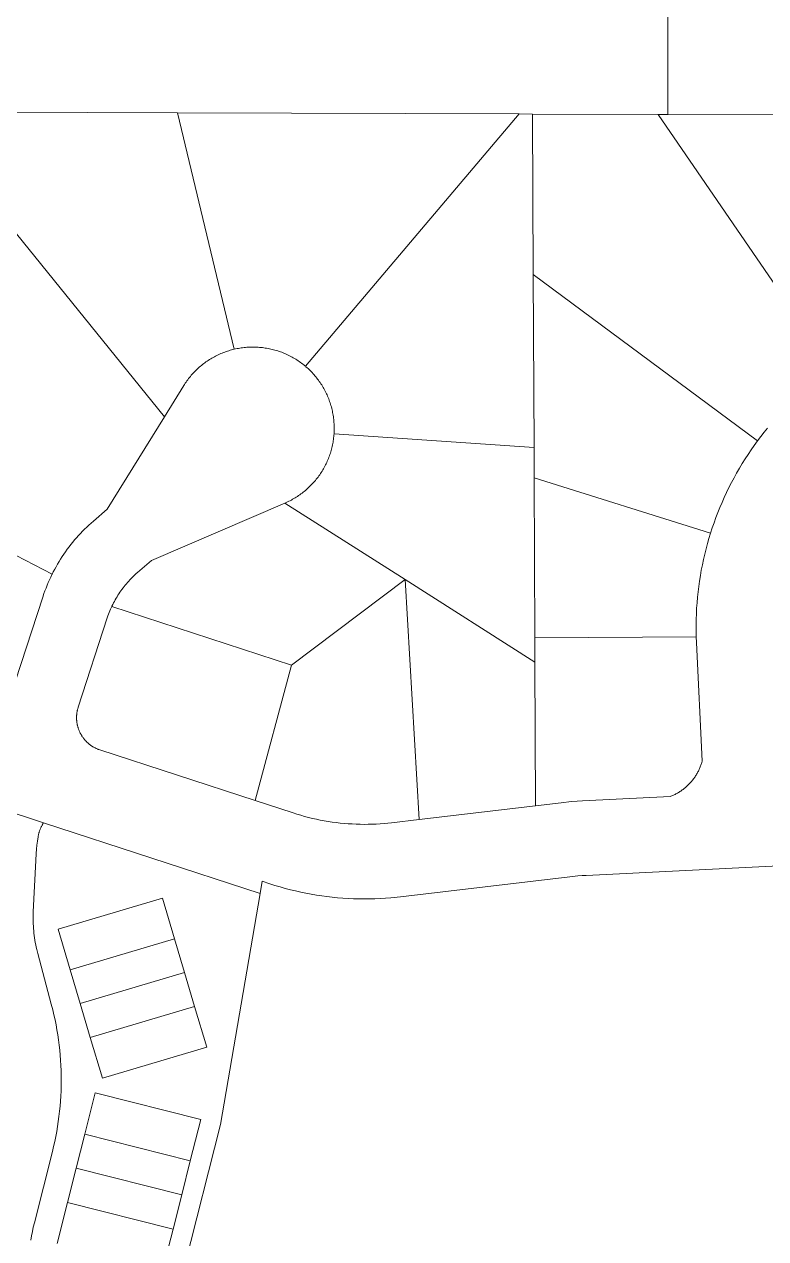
# Model space of a CAD drawing. Header units: feet. Extents: x 865220 to 2774701, y -2240498 to 961524.
# Drawn here: x 2767888 to 2768435, y 958093 to 958989 of the extents above; entities that cross this region are included whole.
import ezdxf

# ---------------------------------------------------------------- set-up
doc = ezdxf.new("R2010")
doc.units = ezdxf.units.FT
doc.header["$LTSCALE"] = 0.015
doc.header["$MEASUREMENT"] = 0
doc.layers.add('Parcels', color=7, linetype='Continuous', lineweight=0)

msp = doc.modelspace()

# ---------------------------------------------------------------- linework, layer by layer
at = {"layer": 'Parcels', "lineweight": 5}
for p, q in [((2768363.13, 958922.75), (2768363.51, 959907.29)), ((2767991.72, 958699.78), (2767809.68, 958924.73)), ((2768001.41, 958924.06), (2767809.68, 958924.73)), ((2768001.41, 958924.06), (2768001.41, 958924.06)), ((2768253.31, 958923.19), (2768001.41, 958924.06)), ((2768001.41, 958924.06), (2768043.05, 958749.58)), ((2768095.74, 958737.02), (2768253.31, 958923.19)), ((2768253.31, 958923.19), (2768095.74, 958737.02)), ((2768253.31, 958923.19), (2768253.31, 958923.19)), ((2768263.35, 958923.15), (2768253.31, 958923.19)), ((2768263.35, 958923.15), (2768263.35, 958923.15)), ((2768263.35, 958923.15), (2768263.85, 958804.64)), ((2768263.35, 958923.15), (2768355.86, 958922.83)), ((2768484.44, 958735.19), (2768355.86, 958922.83)), ((2768355.86, 958922.83), (2768355.86, 958922.83)), ((2768355.86, 958922.83), (2768363.13, 958922.75)), ((2768363.13, 958922.75), (2768363.13, 958922.75)), ((2768363.13, 958922.75), (2768511.31, 958922.24)), ((2768263.85, 958804.64), (2768264.39, 958677.04)), ((2768263.85, 958804.64), (2768429.34, 958682.08)), ((2768029.51, 958744.56), (2768030.45, 958745.03)), ((2768030.45, 958745.03), (2768031.39, 958745.49)), ((2768031.39, 958745.49), (2768032.34, 958745.93)), ((2768032.34, 958745.93), (2768033.3, 958746.35)), ((2768033.3, 958746.35), (2768034.27, 958746.75)), ((2768034.27, 958746.75), (2768035.24, 958747.14)), ((2768035.24, 958747.14), (2768036.22, 958747.51)), ((2768036.22, 958747.51), (2768037.2, 958747.87)), ((2768037.2, 958747.87), (2768038.2, 958748.2)), ((2768038.2, 958748.2), (2768039.19, 958748.52)), ((2768039.19, 958748.52), (2768040.2, 958748.82)), ((2768040.2, 958748.82), (2768041.2, 958749.11)), ((2768041.2, 958749.11), (2768042.22, 958749.37)), ((2768042.22, 958749.37), (2768043.05, 958749.58)), ((2768043.05, 958749.58), (2768043.23, 958749.62)), ((2768043.23, 958749.62), (2768044.26, 958749.85)), ((2768044.26, 958749.85), (2768045.28, 958750.07)), ((2768045.28, 958750.07), (2768046.31, 958750.26)), ((2768046.31, 958750.26), (2768047.34, 958750.44)), ((2768047.34, 958750.44), (2768048.38, 958750.6)), ((2768048.38, 958750.6), (2768049.41, 958750.74)), ((2768049.41, 958750.74), (2768050.45, 958750.86)), ((2768050.45, 958750.86), (2768051.5, 958750.97)), ((2768051.5, 958750.97), (2768052.54, 958751.05)), ((2768052.54, 958751.05), (2768053.58, 958751.12)), ((2768053.58, 958751.12), (2768054.63, 958751.17)), ((2768054.63, 958751.17), (2768055.68, 958751.2)), ((2768055.68, 958751.2), (2768056.72, 958751.22)), ((2768056.72, 958751.22), (2768057.77, 958751.21)), ((2768057.77, 958751.21), (2768058.82, 958751.19)), ((2768058.82, 958751.19), (2768059.86, 958751.15)), ((2768059.86, 958751.15), (2768060.91, 958751.09)), ((2768060.91, 958751.09), (2768061.95, 958751.01)), ((2768061.95, 958751.01), (2768063, 958750.92)), ((2768063, 958750.92), (2768064.04, 958750.8)), ((2768064.04, 958750.8), (2768065.07, 958750.67)), ((2768065.07, 958750.67), (2768066.11, 958750.52)), ((2768066.11, 958750.52), (2768067.14, 958750.35)), ((2768067.14, 958750.35), (2768068.17, 958750.17)), ((2768068.17, 958750.17), (2768069.2, 958749.96)), ((2768069.2, 958749.96), (2768070.22, 958749.74)), ((2768070.22, 958749.74), (2768071.24, 958749.5)), ((2768071.24, 958749.5), (2768072.26, 958749.24)), ((2768072.26, 958749.24), (2768073.27, 958748.97)), ((2768073.27, 958748.97), (2768074.27, 958748.67)), ((2768074.27, 958748.67), (2768075.27, 958748.36)), ((2768075.27, 958748.36), (2768076.27, 958748.03)), ((2768076.27, 958748.03), (2768077.26, 958747.69)), ((2768077.26, 958747.69), (2768078.24, 958747.33)), ((2768078.24, 958747.33), (2768079.22, 958746.95)), ((2768079.22, 958746.95), (2768080.18, 958746.55)), ((2768080.18, 958746.55), (2768081.15, 958746.14)), ((2768081.15, 958746.14), (2768082.1, 958745.71)), ((2768082.1, 958745.71), (2768083.05, 958745.26)), ((2768083.05, 958745.26), (2768083.99, 958744.8)), ((2768083.99, 958744.8), (2768084.92, 958744.32)), ((2768016.65, 958735.64), (2768017.43, 958736.33)), ((2768017.43, 958736.33), (2768018.22, 958737.02)), ((2768018.22, 958737.02), (2768019.03, 958737.69)), ((2768019.03, 958737.69), (2768019.84, 958738.34)), ((2768019.84, 958738.34), (2768020.67, 958738.98)), ((2768020.67, 958738.98), (2768021.51, 958739.61)), ((2768021.51, 958739.61), (2768022.36, 958740.22)), ((2768022.36, 958740.22), (2768023.22, 958740.82)), ((2768023.22, 958740.82), (2768024.09, 958741.4)), ((2768024.09, 958741.4), (2768024.97, 958741.97)), ((2768024.97, 958741.97), (2768025.86, 958742.52)), ((2768025.86, 958742.52), (2768026.76, 958743.05)), ((2768026.76, 958743.05), (2768027.67, 958743.57)), ((2768027.67, 958743.57), (2768028.59, 958744.08)), ((2768028.59, 958744.08), (2768029.51, 958744.56)), ((2768084.92, 958744.32), (2768085.84, 958743.82)), ((2768085.84, 958743.82), (2768086.75, 958743.31)), ((2768086.75, 958743.31), (2768087.66, 958742.78)), ((2768087.66, 958742.78), (2768088.55, 958742.24)), ((2768088.55, 958742.24), (2768089.44, 958741.68)), ((2768089.44, 958741.68), (2768090.31, 958741.11)), ((2768090.31, 958741.11), (2768091.18, 958740.52)), ((2768091.18, 958740.52), (2768092.03, 958739.91)), ((2768092.03, 958739.91), (2768092.88, 958739.29)), ((2768092.88, 958739.29), (2768093.71, 958738.66)), ((2768093.71, 958738.66), (2768094.53, 958738.01)), ((2768094.53, 958738.01), (2768095.35, 958737.35)), ((2768095.35, 958737.35), (2768095.74, 958737.02)), ((2768095.74, 958737.02), (2768096.14, 958736.67)), ((2768096.14, 958736.67), (2768096.93, 958735.98)), ((2768096.93, 958735.98), (2768097.71, 958735.28)), ((2768008.29, 958726.28), (2768008.91, 958727.12)), ((2768008.91, 958727.12), (2768009.55, 958727.96)), ((2768009.55, 958727.96), (2768010.19, 958728.78)), ((2768010.19, 958728.78), (2768010.86, 958729.59)), ((2768010.86, 958729.59), (2768011.53, 958730.39)), ((2768011.53, 958730.39), (2768012.22, 958731.18)), ((2768012.22, 958731.18), (2768012.93, 958731.95)), ((2768012.93, 958731.95), (2768013.65, 958732.71)), ((2768013.65, 958732.71), (2768014.38, 958733.47)), ((2768014.38, 958733.47), (2768015.12, 958734.2)), ((2768015.12, 958734.2), (2768015.88, 958734.93)), ((2768015.88, 958734.93), (2768016.65, 958735.64)), ((2768097.71, 958735.28), (2768098.47, 958734.56)), ((2768098.47, 958734.56), (2768099.22, 958733.83)), ((2768099.22, 958733.83), (2768099.96, 958733.08)), ((2768099.96, 958733.08), (2768100.68, 958732.33)), ((2768100.68, 958732.33), (2768101.39, 958731.56)), ((2768101.39, 958731.56), (2768102.09, 958730.78)), ((2768102.09, 958730.78), (2768102.77, 958729.99)), ((2768102.77, 958729.99), (2768103.44, 958729.18)), ((2768103.44, 958729.18), (2768104.1, 958728.36)), ((2768104.1, 958728.36), (2768104.74, 958727.54)), ((2768104.74, 958727.54), (2768105.36, 958726.7)), ((2767991.72, 958699.78), (2768005.97, 958722.8)), ((2768005.97, 958722.8), (2768006.53, 958723.68)), ((2768006.53, 958723.68), (2768007.1, 958724.56)), ((2768007.1, 958724.56), (2768007.69, 958725.43)), ((2768007.69, 958725.43), (2768008.29, 958726.28)), ((2768105.36, 958726.7), (2768105.98, 958725.85)), ((2768105.98, 958725.85), (2768106.57, 958724.99)), ((2768106.57, 958724.99), (2768107.15, 958724.12)), ((2768107.15, 958724.12), (2768107.72, 958723.24)), ((2768107.72, 958723.24), (2768108.27, 958722.34)), ((2768108.27, 958722.34), (2768108.81, 958721.44)), ((2768108.81, 958721.44), (2768109.33, 958720.54)), ((2768109.33, 958720.54), (2768109.83, 958719.62)), ((2768109.83, 958719.62), (2768110.32, 958718.69)), ((2768110.32, 958718.69), (2768110.79, 958717.76)), ((2768110.79, 958717.76), (2768111.24, 958716.81)), ((2768111.24, 958716.81), (2768111.68, 958715.86)), ((2768111.68, 958715.86), (2768112.1, 958714.9)), ((2768112.1, 958714.9), (2768112.51, 958713.94)), ((2768112.51, 958713.94), (2768112.9, 958712.97)), ((2768112.9, 958712.97), (2768113.27, 958711.99)), ((2768113.27, 958711.99), (2768113.62, 958711)), ((2768113.62, 958711), (2768113.96, 958710.01)), ((2768113.96, 958710.01), (2768114.28, 958709.01)), ((2768114.28, 958709.01), (2768114.58, 958708.01)), ((2768114.58, 958708.01), (2768114.86, 958707)), ((2768114.86, 958707), (2768115.13, 958705.99)), ((2768115.13, 958705.99), (2768115.38, 958704.97)), ((2768115.38, 958704.97), (2768115.61, 958703.95)), ((2768115.61, 958703.95), (2768115.82, 958702.92)), ((2768115.82, 958702.92), (2768116.02, 958701.9)), ((2768116.02, 958701.9), (2768116.19, 958700.86)), ((2768116.19, 958700.86), (2768116.35, 958699.83)), ((2767949.58, 958631.69), (2767991.72, 958699.78)), ((2768116.35, 958699.83), (2768116.49, 958698.79)), ((2768116.49, 958698.79), (2768116.62, 958697.75)), ((2768116.62, 958697.75), (2768116.72, 958696.71)), ((2768116.72, 958696.71), (2768116.81, 958695.67)), ((2768116.81, 958695.67), (2768116.88, 958694.62)), ((2768116.88, 958694.62), (2768116.93, 958693.58)), ((2768116.93, 958693.58), (2768116.96, 958692.53)), ((2768116.96, 958692.53), (2768116.97, 958691.48)), ((2768116.97, 958691.48), (2768116.97, 958690.44)), ((2768434.16, 958688.35), (2768436.7, 958691.49)), ((2768116.27, 958682.09), (2768116.11, 958681.06)), ((2768116.42, 958683.13), (2768116.27, 958682.09)), ((2768116.56, 958684.17), (2768116.42, 958683.13)), ((2768116.67, 958685.21), (2768116.56, 958684.17)), ((2768116.77, 958686.25), (2768116.67, 958685.21)), ((2768116.83, 958687.13), (2768116.77, 958686.25)), ((2768116.84, 958687.3), (2768116.83, 958687.13)), ((2768116.83, 958687.13), (2768264.39, 958677.04)), ((2768264.39, 958677.04), (2768116.83, 958687.13)), ((2768116.9, 958688.34), (2768116.84, 958687.3)), ((2768116.95, 958689.39), (2768116.9, 958688.34)), ((2768116.97, 958690.44), (2768116.95, 958689.39)), ((2768429.25, 958681.95), (2768429.34, 958682.08)), ((2768429.34, 958682.08), (2768431.68, 958685.17)), ((2768429.34, 958682.08), (2768429.34, 958682.08)), ((2768431.68, 958685.17), (2768434.16, 958688.35)), ((2768114.43, 958673.93), (2768114.12, 958672.93)), ((2768114.72, 958674.94), (2768114.43, 958673.93)), ((2768115, 958675.95), (2768114.72, 958674.94)), ((2768115.25, 958676.96), (2768115, 958675.95)), ((2768115.49, 958677.98), (2768115.25, 958676.96)), ((2768115.72, 958679), (2768115.49, 958677.98)), ((2768115.92, 958680.03), (2768115.72, 958679)), ((2768116.11, 958681.06), (2768115.92, 958680.03)), ((2768264.48, 958654.84), (2768264.39, 958677.04)), ((2768264.39, 958677.04), (2768264.39, 958677.04)), ((2768422.31, 958672.03), (2768424.56, 958675.38)), ((2768424.56, 958675.38), (2768426.88, 958678.68)), ((2768426.88, 958678.68), (2768429.25, 958681.95)), ((2768110.55, 958664.22), (2768110.07, 958663.29)), ((2768111.01, 958665.16), (2768110.55, 958664.22)), ((2768111.46, 958666.1), (2768111.01, 958665.16)), ((2768111.89, 958667.06), (2768111.46, 958666.1)), ((2768112.3, 958668.02), (2768111.89, 958667.06)), ((2768112.7, 958668.99), (2768112.3, 958668.02)), ((2768113.08, 958669.97), (2768112.7, 958668.99)), ((2768113.44, 958670.95), (2768113.08, 958669.97)), ((2768113.79, 958671.94), (2768113.44, 958670.95)), ((2768114.12, 958672.93), (2768113.79, 958671.94)), ((2768415.9, 958661.77), (2768417.98, 958665.23)), ((2768417.98, 958665.23), (2768420.11, 958668.65)), ((2768420.11, 958668.65), (2768422.31, 958672.03)), ((2767755.39, 958662.86), (2767908.87, 958583.64)), ((2768105.05, 958655.33), (2768104.41, 958654.49)), ((2768105.67, 958656.17), (2768105.05, 958655.33)), ((2768106.27, 958657.03), (2768105.67, 958656.17)), ((2768106.86, 958657.89), (2768106.27, 958657.03)), ((2768107.43, 958658.77), (2768106.86, 958657.89)), ((2768107.99, 958659.65), (2768107.43, 958658.77)), ((2768108.54, 958660.55), (2768107.99, 958659.65)), ((2768109.06, 958661.45), (2768108.54, 958660.55)), ((2768109.58, 958662.37), (2768109.06, 958661.45)), ((2768110.07, 958663.29), (2768109.58, 958662.37)), ((2768411.93, 958654.74), (2768413.88, 958658.27)), ((2768413.88, 958658.27), (2768415.9, 958661.77)), ((2768097.31, 958646.81), (2768096.53, 958646.12)), ((2768098.08, 958647.52), (2768097.31, 958646.81)), ((2768098.84, 958648.25), (2768098.08, 958647.52)), ((2768099.58, 958648.99), (2768098.84, 958648.25)), ((2768100.31, 958649.74), (2768099.58, 958648.99)), ((2768101.03, 958650.5), (2768100.31, 958649.74)), ((2768101.74, 958651.27), (2768101.03, 958650.5)), ((2768102.43, 958652.06), (2768101.74, 958651.27)), ((2768103.1, 958652.86), (2768102.43, 958652.06)), ((2768103.77, 958653.67), (2768103.1, 958652.86)), ((2768104.41, 958654.49), (2768103.77, 958653.67)), ((2768264.98, 958536.79), (2768264.48, 958654.84)), ((2768394.6, 958613.89), (2768264.48, 958654.84)), ((2768264.48, 958654.84), (2768394.6, 958613.89)), ((2768406.43, 958643.96), (2768408.2, 958647.58)), ((2768408.2, 958647.58), (2768410.03, 958651.18)), ((2768410.03, 958651.18), (2768411.93, 958654.74)), ((2768083.51, 958637.42), (2768082.57, 958636.96)), ((2768084.45, 958637.89), (2768083.51, 958637.42)), ((2768085.37, 958638.38), (2768084.45, 958637.89)), ((2768086.29, 958638.88), (2768085.37, 958638.38)), ((2768087.2, 958639.4), (2768086.29, 958638.88)), ((2768088.1, 958639.93), (2768087.2, 958639.4)), ((2768088.99, 958640.48), (2768088.1, 958639.93)), ((2768089.87, 958641.05), (2768088.99, 958640.48)), ((2768090.74, 958641.63), (2768089.87, 958641.05)), ((2768091.6, 958642.23), (2768090.74, 958641.63)), ((2768092.45, 958642.84), (2768091.6, 958642.23)), ((2768093.29, 958643.47), (2768092.45, 958642.84)), ((2768094.12, 958644.11), (2768093.29, 958643.47)), ((2768094.93, 958644.76), (2768094.12, 958644.11)), ((2768095.74, 958645.43), (2768094.93, 958644.76)), ((2768096.53, 958646.12), (2768095.74, 958645.43)), ((2768403.09, 958636.61), (2768404.73, 958640.3)), ((2768404.73, 958640.3), (2768406.43, 958643.96)), ((2767939.27, 958622.81), (2767949.58, 958631.69)), ((2768080.66, 958636.1), (2767982.21, 958593.81)), ((2768081.62, 958636.52), (2768080.66, 958636.1)), ((2768080.66, 958636.1), (2768169.39, 958579.65)), ((2768169.39, 958579.65), (2768080.66, 958636.1)), ((2768082.57, 958636.96), (2768081.62, 958636.52)), ((2768398.56, 958625.39), (2768400.01, 958629.16)), ((2768400.01, 958629.16), (2768401.52, 958632.9)), ((2768401.52, 958632.9), (2768403.09, 958636.61)), ((2767934.42, 958618.41), (2767936.01, 958619.9)), ((2767936.01, 958619.9), (2767937.63, 958621.37)), ((2767937.63, 958621.37), (2767939.27, 958622.81)), ((2768395.87, 958617.78), (2768397.18, 958621.6)), ((2768397.18, 958621.6), (2768398.56, 958625.39)), ((2767925.46, 958608.88), (2767926.88, 958610.53)), ((2767926.88, 958610.53), (2767928.34, 958612.16)), ((2767928.34, 958612.16), (2767929.82, 958613.76)), ((2767929.82, 958613.76), (2767931.33, 958615.34)), ((2767931.33, 958615.34), (2767932.86, 958616.89)), ((2767932.86, 958616.89), (2767934.42, 958618.41)), ((2768393.44, 958610.09), (2768394.6, 958613.89)), ((2768394.6, 958613.89), (2768395.87, 958617.78)), ((2768394.6, 958613.89), (2768394.6, 958613.89)), ((2767918.78, 958600.26), (2767920.06, 958602.03)), ((2767920.06, 958602.03), (2767921.36, 958603.78)), ((2767921.36, 958603.78), (2767922.7, 958605.5)), ((2767922.7, 958605.5), (2767924.06, 958607.2)), ((2767924.06, 958607.2), (2767925.46, 958608.88)), ((2768390.32, 958598.4), (2768391.29, 958602.31)), ((2768391.29, 958602.31), (2768392.33, 958606.21)), ((2768392.33, 958606.21), (2768393.44, 958610.09)), ((2767912.88, 958591.09), (2767914, 958592.96)), ((2767914, 958592.96), (2767915.15, 958594.82)), ((2767915.15, 958594.82), (2767916.33, 958596.65)), ((2767916.33, 958596.65), (2767917.54, 958598.47)), ((2767917.54, 958598.47), (2767918.78, 958600.26)), ((2767982.21, 958593.81), (2767971.9, 958584.93)), ((2768388.57, 958590.52), (2768389.41, 958594.47)), ((2768389.41, 958594.47), (2768390.32, 958598.4)), ((2767908.75, 958583.41), (2767908.87, 958583.64)), ((2767908.87, 958583.64), (2767909.74, 958585.35)), ((2767908.87, 958583.64), (2767908.87, 958583.64)), ((2767909.74, 958585.35), (2767910.75, 958587.28)), ((2767910.75, 958587.28), (2767911.8, 958589.2)), ((2767911.8, 958589.2), (2767912.88, 958591.09)), ((2767970.92, 958584.07), (2767969.95, 958583.19)), ((2767971.9, 958584.93), (2767970.92, 958584.07)), ((2768387.1, 958582.58), (2768387.8, 958586.56)), ((2768387.8, 958586.56), (2768388.57, 958590.52)), ((2767904.36, 958573.43), (2767905.17, 958575.45)), ((2767905.17, 958575.45), (2767906.01, 958577.46)), ((2767906.01, 958577.46), (2767906.89, 958579.46)), ((2767906.89, 958579.46), (2767907.81, 958581.44)), ((2767907.81, 958581.44), (2767908.75, 958583.41)), ((2767961.96, 958574.55), (2767961.16, 958573.51)), ((2767962.78, 958575.57), (2767961.96, 958574.55)), ((2767963.61, 958576.58), (2767962.78, 958575.57)), ((2767964.47, 958577.57), (2767963.61, 958576.58)), ((2767965.34, 958578.54), (2767964.47, 958577.57)), ((2767966.23, 958579.5), (2767965.34, 958578.54)), ((2767967.13, 958580.45), (2767966.23, 958579.5)), ((2767968.06, 958581.38), (2767967.13, 958580.45)), ((2767968.99, 958582.29), (2767968.06, 958581.38)), ((2767969.95, 958583.19), (2767968.99, 958582.29)), ((2768169.39, 958579.65), (2768085.4, 958516.44)), ((2768169.39, 958579.65), (2768265.06, 958518.79)), ((2768169.39, 958579.65), (2768169.39, 958579.65)), ((2768179.56, 958402.68), (2768169.39, 958579.65)), ((2768265.06, 958518.79), (2768169.39, 958579.65)), ((2768385.42, 958570.6), (2768385.91, 958574.6)), ((2768385.91, 958574.6), (2768386.47, 958578.6)), ((2768386.47, 958578.6), (2768387.1, 958582.58)), ((2767881.83, 958504.86), (2767902, 958566.82)), ((2767902, 958566.82), (2767902.85, 958569.33)), ((2767902.85, 958569.33), (2767903.59, 958571.39)), ((2767903.59, 958571.39), (2767904.36, 958573.43)), ((2767956.07, 958565.9), (2767955.42, 958564.77)), ((2767956.74, 958567.03), (2767956.07, 958565.9)), ((2767957.43, 958568.14), (2767956.74, 958567.03)), ((2767958.14, 958569.24), (2767957.43, 958568.14)), ((2767958.86, 958570.33), (2767958.14, 958569.24)), ((2767959.61, 958571.4), (2767958.86, 958570.33)), ((2767960.37, 958572.47), (2767959.61, 958571.4)), ((2767961.16, 958573.51), (2767960.37, 958572.47)), ((2768384.65, 958562.57), (2768385, 958566.59)), ((2768385, 958566.59), (2768385.42, 958570.6)), ((2767951.95, 958557.73), (2767951.44, 958556.52)), ((2767952.47, 958558.92), (2767951.95, 958557.73)), ((2767952.84, 958559.71), (2767952.47, 958558.92)), ((2767953.02, 958560.11), (2767952.84, 958559.71)), ((2767952.84, 958559.71), (2768085.4, 958516.44)), ((2768085.4, 958516.44), (2767952.84, 958559.71)), ((2767953.59, 958561.29), (2767953.02, 958560.11)), ((2767954.18, 958562.46), (2767953.59, 958561.29)), ((2767954.79, 958563.62), (2767954.18, 958562.46)), ((2767955.42, 958564.77), (2767954.79, 958563.62)), ((2768384.16, 958554.51), (2768384.37, 958558.54)), ((2768384.37, 958558.54), (2768384.65, 958562.57)), ((2767949.54, 958551.34), (2767928.1, 958485.52)), ((2767950.05, 958552.85), (2767949.54, 958551.34)), ((2767950.49, 958554.08), (2767950.05, 958552.85)), ((2767950.96, 958555.3), (2767950.49, 958554.08)), ((2767951.44, 958556.52), (2767950.96, 958555.3)), ((2768383.95, 958546.45), (2768384.02, 958550.48)), ((2768384.02, 958550.48), (2768384.16, 958554.51)), ((2768383.95, 958542.41), (2768383.95, 958546.45)), ((2768384.02, 958538.38), (2768383.95, 958542.41)), ((2768264.98, 958536.79), (2768384.06, 958537.46)), ((2768265.06, 958518.79), (2768264.98, 958536.79)), ((2768384.06, 958537.46), (2768384.02, 958538.38)), ((2768384.22, 958533.2), (2768384.06, 958537.46)), ((2768384.06, 958537.46), (2768384.06, 958537.46)), ((2768388.5, 958445.74), (2768384.22, 958533.2)), ((2768085.4, 958516.44), (2768058.71, 958416.61)), ((2768085.4, 958516.44), (2768085.4, 958516.44)), ((2768265.51, 958412.84), (2768265.06, 958518.79)), ((2768265.06, 958518.79), (2768265.06, 958518.79)), ((2767927.97, 958485.1), (2767927.85, 958484.68)), ((2767928.1, 958485.52), (2767927.97, 958485.1)), ((2767926.89, 958478.66), (2767926.88, 958478.23)), ((2767926.88, 958478.23), (2767926.88, 958477.79)), ((2767926.88, 958477.79), (2767926.88, 958477.36)), ((2767926.88, 958477.36), (2767926.89, 958476.92)), ((2767926.91, 958479.1), (2767926.89, 958478.66)), ((2767926.89, 958476.92), (2767926.91, 958476.48)), ((2767926.94, 958479.54), (2767926.91, 958479.1)), ((2767926.91, 958476.48), (2767926.94, 958476.05)), ((2767926.97, 958479.97), (2767926.94, 958479.54)), ((2767926.94, 958476.05), (2767926.97, 958475.61)), ((2767927.01, 958480.41), (2767926.97, 958479.97)), ((2767927.06, 958480.84), (2767927.01, 958480.41)), ((2767927.12, 958481.27), (2767927.06, 958480.84)), ((2767927.19, 958481.7), (2767927.12, 958481.27)), ((2767927.26, 958482.13), (2767927.19, 958481.7)), ((2767927.34, 958482.56), (2767927.26, 958482.13)), ((2767927.43, 958482.99), (2767927.34, 958482.56)), ((2767927.52, 958483.42), (2767927.43, 958482.99)), ((2767927.62, 958483.84), (2767927.52, 958483.42)), ((2767927.73, 958484.26), (2767927.62, 958483.84)), ((2767927.85, 958484.68), (2767927.73, 958484.26)), ((2767926.97, 958475.61), (2767927.01, 958475.18)), ((2767927.01, 958475.18), (2767927.06, 958474.75)), ((2767927.06, 958474.75), (2767927.12, 958474.31)), ((2767927.12, 958474.31), (2767927.18, 958473.88)), ((2767927.18, 958473.88), (2767927.25, 958473.45)), ((2767927.25, 958473.45), (2767927.33, 958473.02)), ((2767927.33, 958473.02), (2767927.42, 958472.6)), ((2767927.42, 958472.6), (2767927.51, 958472.17)), ((2767927.51, 958472.17), (2767927.61, 958471.74)), ((2767927.61, 958471.74), (2767927.72, 958471.32)), ((2767927.72, 958471.32), (2767927.84, 958470.9)), ((2767927.84, 958470.9), (2767927.96, 958470.48)), ((2767927.96, 958470.48), (2767928.09, 958470.07)), ((2767928.09, 958470.07), (2767928.23, 958469.65)), ((2767928.23, 958469.65), (2767928.38, 958469.24)), ((2767928.38, 958469.24), (2767928.53, 958468.83)), ((2767928.53, 958468.83), (2767928.69, 958468.43)), ((2767928.69, 958468.43), (2767928.86, 958468.02)), ((2767928.86, 958468.02), (2767929.03, 958467.62)), ((2767929.03, 958467.62), (2767929.21, 958467.23)), ((2767929.21, 958467.23), (2767929.4, 958466.83)), ((2767929.4, 958466.83), (2767929.59, 958466.44)), ((2767929.59, 958466.44), (2767929.79, 958466.05)), ((2767929.79, 958466.05), (2767930, 958465.67)), ((2767930, 958465.67), (2767930.22, 958465.29)), ((2767930.22, 958465.29), (2767930.44, 958464.92)), ((2767930.44, 958464.92), (2767930.66, 958464.54)), ((2767930.66, 958464.54), (2767930.9, 958464.18)), ((2767930.9, 958464.18), (2767931.14, 958463.81)), ((2767931.14, 958463.81), (2767931.39, 958463.45)), ((2767931.39, 958463.45), (2767931.64, 958463.1)), ((2767931.64, 958463.1), (2767931.9, 958462.75)), ((2767931.9, 958462.75), (2767932.16, 958462.4)), ((2767932.16, 958462.4), (2767932.44, 958462.06)), ((2767932.44, 958462.06), (2767932.71, 958461.72)), ((2767932.71, 958461.72), (2767933, 958461.39)), ((2767933, 958461.39), (2767933.28, 958461.06)), ((2767933.28, 958461.06), (2767933.58, 958460.74)), ((2767933.58, 958460.74), (2767933.88, 958460.42)), ((2767933.88, 958460.42), (2767934.19, 958460.11)), ((2767934.19, 958460.11), (2767934.5, 958459.81)), ((2767934.5, 958459.81), (2767934.81, 958459.51)), ((2767934.81, 958459.51), (2767935.13, 958459.21)), ((2767935.13, 958459.21), (2767935.46, 958458.92)), ((2767935.46, 958458.92), (2767935.79, 958458.64)), ((2767935.79, 958458.64), (2767936.13, 958458.36)), ((2767936.13, 958458.36), (2767936.47, 958458.09)), ((2767936.47, 958458.09), (2767936.82, 958457.82)), ((2767936.82, 958457.82), (2767937.17, 958457.56)), ((2767937.17, 958457.56), (2767937.52, 958457.31)), ((2767937.52, 958457.31), (2767937.88, 958457.06)), ((2767937.88, 958457.06), (2767938.24, 958456.82)), ((2767938.24, 958456.82), (2767938.61, 958456.59)), ((2767938.61, 958456.59), (2767938.98, 958456.36)), ((2767938.98, 958456.36), (2767939.36, 958456.14)), ((2767939.36, 958456.14), (2767939.74, 958455.92)), ((2767939.74, 958455.92), (2767940.12, 958455.71)), ((2767940.12, 958455.71), (2767940.51, 958455.51)), ((2767940.51, 958455.51), (2767940.9, 958455.32)), ((2767940.9, 958455.32), (2767941.29, 958455.13)), ((2767941.29, 958455.13), (2767941.69, 958454.95)), ((2767941.69, 958454.95), (2767942.09, 958454.77)), ((2767942.09, 958454.77), (2767942.49, 958454.6)), ((2767942.49, 958454.6), (2767942.9, 958454.44)), ((2767942.9, 958454.44), (2767943.31, 958454.29)), ((2767943.31, 958454.29), (2767944.12, 958454.01)), ((2767944.12, 958454.01), (2768058.71, 958416.61)), ((2768386.25, 958439.63), (2768386.53, 958440.26)), ((2768386.53, 958440.26), (2768386.81, 958440.88)), ((2768386.81, 958440.88), (2768387.07, 958441.52)), ((2768387.07, 958441.52), (2768387.32, 958442.16)), ((2768387.32, 958442.16), (2768387.56, 958442.8)), ((2768387.56, 958442.8), (2768387.79, 958443.44)), ((2768387.79, 958443.44), (2768388, 958444.09)), ((2768388, 958444.09), (2768388.21, 958444.75)), ((2768388.21, 958444.75), (2768388.5, 958445.74)), ((2768380.75, 958430.98), (2768381.18, 958431.51)), ((2768381.18, 958431.51), (2768381.61, 958432.05)), ((2768381.61, 958432.05), (2768382.03, 958432.59)), ((2768382.03, 958432.59), (2768382.43, 958433.14)), ((2768382.43, 958433.14), (2768382.83, 958433.7)), ((2768382.83, 958433.7), (2768383.22, 958434.27)), ((2768383.22, 958434.27), (2768383.6, 958434.84)), ((2768383.6, 958434.84), (2768383.96, 958435.42)), ((2768383.96, 958435.42), (2768384.32, 958436)), ((2768384.32, 958436), (2768384.67, 958436.59)), ((2768384.67, 958436.59), (2768385.01, 958437.19)), ((2768385.01, 958437.19), (2768385.33, 958437.79)), ((2768385.33, 958437.79), (2768385.65, 958438.4)), ((2768385.65, 958438.4), (2768385.95, 958439.01)), ((2768385.95, 958439.01), (2768386.25, 958439.63)), ((2768370.31, 958422.21), (2768370.9, 958422.56)), ((2768370.9, 958422.56), (2768371.48, 958422.92)), ((2768371.48, 958422.92), (2768372.06, 958423.28)), ((2768372.06, 958423.28), (2768372.63, 958423.66)), ((2768372.63, 958423.66), (2768373.2, 958424.05)), ((2768373.2, 958424.05), (2768373.75, 958424.45)), ((2768373.75, 958424.45), (2768374.3, 958424.86)), ((2768374.3, 958424.86), (2768374.85, 958425.28)), ((2768374.85, 958425.28), (2768375.38, 958425.7)), ((2768375.38, 958425.7), (2768375.91, 958426.14)), ((2768375.91, 958426.14), (2768376.43, 958426.58)), ((2768376.43, 958426.58), (2768376.95, 958427.04)), ((2768376.95, 958427.04), (2768377.45, 958427.5)), ((2768377.45, 958427.5), (2768377.95, 958427.97)), ((2768377.95, 958427.97), (2768378.44, 958428.46)), ((2768378.44, 958428.46), (2768378.92, 958428.94)), ((2768378.92, 958428.94), (2768379.39, 958429.44)), ((2768379.39, 958429.44), (2768379.85, 958429.95)), ((2768379.85, 958429.95), (2768380.3, 958430.46)), ((2768380.3, 958430.46), (2768380.75, 958430.98)), ((2767902.58, 958400.26), (2767848.51, 958417.9)), ((2768058.71, 958416.61), (2768086.61, 958407.5)), ((2768265.51, 958412.84), (2768284.39, 958415.08)), ((2768284.39, 958415.08), (2768292.15, 958415.86)), ((2768292.15, 958415.86), (2768296.15, 958416.16)), ((2768296.15, 958416.16), (2768300.16, 958416.39)), ((2768300.16, 958416.39), (2768364.75, 958419.55)), ((2768364.75, 958419.55), (2768365.39, 958419.8)), ((2768365.39, 958419.8), (2768366.02, 958420.07)), ((2768366.02, 958420.07), (2768366.65, 958420.34)), ((2768366.65, 958420.34), (2768367.27, 958420.62)), ((2768367.27, 958420.62), (2768367.89, 958420.92)), ((2768367.89, 958420.92), (2768368.5, 958421.23)), ((2768368.5, 958421.23), (2768369.11, 958421.54)), ((2768369.11, 958421.54), (2768369.71, 958421.87)), ((2768369.71, 958421.87), (2768370.31, 958422.21)), ((2768086.61, 958407.5), (2768089.43, 958406.61)), ((2768089.43, 958406.61), (2768092.28, 958405.76)), ((2768092.28, 958405.76), (2768095.13, 958404.96)), ((2768095.13, 958404.96), (2768098.01, 958404.22)), ((2768179.56, 958402.68), (2768265.51, 958412.84)), ((2767900.1, 958395.66), (2767899.93, 958395.25)), ((2767900.27, 958396.06), (2767900.1, 958395.66)), ((2767900.27, 958396.06), (2767900.44, 958396.46)), ((2767900.44, 958396.46), (2767900.62, 958396.85)), ((2767900.62, 958396.85), (2767900.82, 958397.25)), ((2767901.01, 958397.63), (2767900.82, 958397.25)), ((2767901.22, 958398.02), (2767901.01, 958397.63)), ((2767901.22, 958398.02), (2767901.43, 958398.4)), ((2767901.43, 958398.4), (2767901.64, 958398.78)), ((2767901.64, 958398.78), (2767901.87, 958399.16)), ((2767901.87, 958399.16), (2767902.1, 958399.53)), ((2767902.33, 958399.89), (2767902.1, 958399.53)), ((2767902.58, 958400.26), (2767902.33, 958399.89)), ((2768062.34, 958348.11), (2767902.58, 958400.26)), ((2767902.58, 958400.26), (2767902.58, 958400.26)), ((2768098.01, 958404.22), (2768100.89, 958403.52)), ((2768100.89, 958403.52), (2768103.79, 958402.87)), ((2768103.79, 958402.87), (2768106.69, 958402.28)), ((2768106.69, 958402.28), (2768109.61, 958401.73)), ((2768109.61, 958401.73), (2768112.53, 958401.24)), ((2768112.53, 958401.24), (2768115.47, 958400.8)), ((2768115.47, 958400.8), (2768118.41, 958400.41)), ((2768118.41, 958400.41), (2768121.35, 958400.07)), ((2768121.35, 958400.07), (2768124.31, 958399.78)), ((2768124.31, 958399.78), (2768127.26, 958399.54)), ((2768127.26, 958399.54), (2768130.23, 958399.36)), ((2768130.23, 958399.36), (2768133.19, 958399.22)), ((2768133.19, 958399.22), (2768136.15, 958399.14)), ((2768136.15, 958399.14), (2768139.12, 958399.11)), ((2768139.12, 958399.11), (2768142.09, 958399.13)), ((2768142.09, 958399.13), (2768145.05, 958399.21)), ((2768145.05, 958399.21), (2768148.02, 958399.33)), ((2768148.02, 958399.33), (2768150.98, 958399.51)), ((2768150.98, 958399.51), (2768153.94, 958399.74)), ((2768153.94, 958399.74), (2768159.31, 958400.29)), ((2768159.31, 958400.29), (2768179.56, 958402.68)), ((2768179.56, 958402.68), (2768179.56, 958402.68)), ((2767898.07, 958386.77), (2767897.7, 958383.72)), ((2767898.07, 958386.77), (2767898.49, 958389.81)), ((2767898.63, 958390.64), (2767898.49, 958389.81)), ((2767898.63, 958390.64), (2767898.71, 958391.07)), ((2767898.71, 958391.07), (2767898.8, 958391.5)), ((2767898.8, 958391.5), (2767898.9, 958391.92)), ((2767898.9, 958391.92), (2767899, 958392.35)), ((2767899.11, 958392.77), (2767899, 958392.35)), ((2767899.23, 958393.19), (2767899.11, 958392.77)), ((2767899.36, 958393.6), (2767899.23, 958393.19)), ((2767899.36, 958393.6), (2767899.49, 958394.02)), ((2767899.49, 958394.02), (2767899.63, 958394.43)), ((2767899.63, 958394.43), (2767899.78, 958394.84)), ((2767899.78, 958394.84), (2767899.93, 958395.25)), ((2767897.12, 958377.61), (2767896.8, 958372.55)), ((2767897.38, 958380.67), (2767897.12, 958377.61)), ((2767897.38, 958380.67), (2767897.7, 958383.72)), ((2767894.96, 958334.49), (2767896.8, 958372.55)), ((2768290.85, 958360.46), (2768165.77, 958345.67)), ((2768296.75, 958361.06), (2768290.85, 958360.46)), ((2768299.8, 958361.29), (2768296.75, 958361.06)), ((2768302.84, 958361.46), (2768299.8, 958361.29)), ((2768445.06, 958368.42), (2768302.84, 958361.46)), ((2768063.88, 958357.07), (2768062.34, 958348.11)), ((2768069.54, 958355.22), (2768063.88, 958357.07)), ((2768073.28, 958354.04), (2768069.54, 958355.22)), ((2768077.05, 958352.92), (2768073.28, 958354.04)), ((2768080.83, 958351.86), (2768077.05, 958352.92)), ((2768084.63, 958350.87), (2768080.83, 958351.86)), ((2768088.45, 958349.95), (2768084.63, 958350.87)), ((2767913.24, 958321.76), (2767990.23, 958344.68)), ((2767999.17, 958314.65), (2767990.23, 958344.68)), ((2768062.34, 958348.11), (2768033, 958177.66)), ((2768062.34, 958348.11), (2768062.34, 958348.11)), ((2768092.28, 958349.1), (2768088.45, 958349.95)), ((2768096.13, 958348.31), (2768092.28, 958349.1)), ((2768099.99, 958347.59), (2768096.13, 958348.31)), ((2768103.86, 958346.93), (2768099.99, 958347.59)), ((2768107.74, 958346.35), (2768103.86, 958346.93)), ((2768111.63, 958345.83), (2768107.74, 958346.35)), ((2768115.53, 958345.38), (2768111.63, 958345.83)), ((2768119.44, 958345), (2768115.53, 958345.38)), ((2768123.35, 958344.69), (2768119.44, 958345)), ((2768127.27, 958344.44), (2768123.35, 958344.69)), ((2768131.2, 958344.27), (2768127.27, 958344.44)), ((2768135.12, 958344.16), (2768131.2, 958344.27)), ((2768139.05, 958344.12), (2768135.12, 958344.16)), ((2768142.97, 958344.15), (2768139.05, 958344.12)), ((2768146.9, 958344.24), (2768142.97, 958344.15)), ((2768150.82, 958344.41), (2768146.9, 958344.24)), ((2768154.74, 958344.64), (2768150.82, 958344.41)), ((2768158.66, 958344.95), (2768154.74, 958344.64)), ((2768165.77, 958345.67), (2768158.66, 958344.95)), ((2767894.89, 958332.74), (2767894.86, 958331)), ((2767894.96, 958334.49), (2767894.89, 958332.74)), ((2767894.86, 958331), (2767894.85, 958329.25)), ((2767894.87, 958327.51), (2767894.85, 958329.25)), ((2767894.92, 958325.76), (2767894.87, 958327.51)), ((2767895.01, 958324.02), (2767894.92, 958325.76)), ((2767895.01, 958324.02), (2767895.12, 958322.28)), ((2767895.26, 958320.54), (2767895.12, 958322.28)), ((2767895.26, 958320.54), (2767895.44, 958318.8)), ((2767895.64, 958317.07), (2767895.44, 958318.8)), ((2767895.64, 958317.07), (2767895.88, 958315.34)), ((2767896.14, 958313.62), (2767895.88, 958315.34)), ((2767922.19, 958291.73), (2767913.24, 958321.76)), ((2767913.24, 958321.76), (2767913.24, 958321.76)), ((2767896.44, 958311.9), (2767896.14, 958313.62)), ((2767896.76, 958310.18), (2767896.44, 958311.9)), ((2767897.12, 958308.47), (2767896.76, 958310.18)), ((2767897.5, 958306.77), (2767897.12, 958308.47)), ((2767898.25, 958303.81), (2767897.5, 958306.77)), ((2767922.19, 958291.73), (2767999.17, 958314.65)), ((2767999.17, 958314.65), (2767999.17, 958314.65)), ((2768006.59, 958289.73), (2767999.17, 958314.65)), ((2767999.17, 958314.65), (2768006.59, 958289.73)), ((2767898.25, 958303.81), (2767908.26, 958266.41)), ((2767922.19, 958291.73), (2767929.6, 958266.81)), ((2767929.6, 958266.81), (2767922.19, 958291.73)), ((2768006.59, 958289.73), (2767929.6, 958266.81)), ((2768006.59, 958289.73), (2768006.59, 958289.73)), ((2768014.01, 958264.82), (2768006.59, 958289.73)), ((2767909.33, 958262.25), (2767908.26, 958266.41)), ((2767910.2, 958258.58), (2767909.33, 958262.25)), ((2767929.6, 958266.81), (2767937.02, 958241.9)), ((2767937.02, 958241.9), (2767929.6, 958266.81)), ((2768014.01, 958264.82), (2767937.02, 958241.9)), ((2768014.01, 958264.82), (2768014.01, 958264.82)), ((2768022.95, 958234.79), (2768014.01, 958264.82)), ((2768014.01, 958264.82), (2768022.95, 958234.79)), ((2767910.2, 958258.58), (2767911.01, 958254.9)), ((2767911.75, 958251.2), (2767911.01, 958254.9)), ((2767912.42, 958247.49), (2767911.75, 958251.2)), ((2767913.04, 958243.77), (2767912.42, 958247.49)), ((2767913.58, 958240.04), (2767913.04, 958243.77)), ((2767914.06, 958236.31), (2767913.58, 958240.04)), ((2767914.06, 958236.31), (2767914.48, 958232.56)), ((2767937.02, 958241.9), (2767945.96, 958211.87)), ((2767937.02, 958241.9), (2767937.02, 958241.9)), ((2768022.95, 958234.79), (2767945.96, 958211.87)), ((2767914.83, 958228.81), (2767914.48, 958232.56)), ((2767914.83, 958228.81), (2767915.12, 958225.05)), ((2767915.34, 958221.28), (2767915.12, 958225.05)), ((2767915.49, 958217.52), (2767915.34, 958221.28)), ((2767915.58, 958213.75), (2767915.49, 958217.52)), ((2767915.6, 958209.98), (2767915.56, 958206.21)), ((2767915.58, 958213.75), (2767915.6, 958209.98)), ((2767915.28, 958198.68), (2767915.04, 958194.92)), ((2767915.45, 958202.44), (2767915.28, 958198.68)), ((2767915.56, 958206.21), (2767915.45, 958202.44)), ((2767932.91, 958170.59), (2767940.57, 958200.97)), ((2767940.57, 958200.97), (2768018.46, 958181.32)), ((2767914.36, 958187.41), (2767914.73, 958191.16)), ((2767915.04, 958194.92), (2767914.73, 958191.16)), ((2767913.42, 958179.93), (2767913.92, 958183.66)), ((2767913.92, 958183.66), (2767914.36, 958187.41)), ((2768018.46, 958181.32), (2768010.8, 958150.95)), ((2767911.52, 958168.78), (2767912.22, 958172.49)), ((2767912.85, 958176.2), (2767912.22, 958172.49)), ((2767913.42, 958179.93), (2767912.85, 958176.2)), ((2768005.64, 958069.16), (2768033, 958177.66)), ((2767909.94, 958161.41), (2767910.76, 958165.09)), ((2767910.76, 958165.09), (2767911.52, 958168.78)), ((2767926.55, 958145.38), (2767932.91, 958170.59)), ((2767932.91, 958170.59), (2768010.8, 958150.95)), ((2767932.91, 958170.59), (2767932.91, 958170.59)), ((2767895.74, 958105), (2767909.05, 958157.75)), ((2767909.94, 958161.41), (2767909.05, 958157.75)), ((2767926.55, 958145.38), (2767920.2, 958120.17)), ((2767920.2, 958120.17), (2767926.55, 958145.38)), ((2768004.44, 958125.74), (2767926.55, 958145.38)), ((2768004.44, 958125.74), (2768010.8, 958150.95)), ((2768010.8, 958150.95), (2768004.44, 958125.74)), ((2768010.8, 958150.95), (2768010.8, 958150.95)), ((2767912.53, 958089.79), (2767920.2, 958120.17)), ((2767920.2, 958120.17), (2767998.08, 958100.53)), ((2767998.08, 958100.53), (2767920.2, 958120.17)), ((2767998.08, 958100.53), (2768004.44, 958125.74)), ((2768004.44, 958125.74), (2767998.08, 958100.53)), ((2768004.44, 958125.74), (2768004.44, 958125.74)), ((2767894.28, 958098.74), (2767894.99, 958101.88)), ((2767895.74, 958105), (2767894.99, 958101.88)), ((2767990.42, 958070.15), (2767998.08, 958100.53)), ((2767998.08, 958100.53), (2767990.42, 958070.15)), ((2767998.08, 958100.53), (2767998.08, 958100.53)), ((2767893.63, 958095.6), (2767893.04, 958092.44)), ((2767893.63, 958095.6), (2767894.28, 958098.74))]:
    msp.add_line(p, q, dxfattribs=at)

doc.saveas('drawing.dxf')
